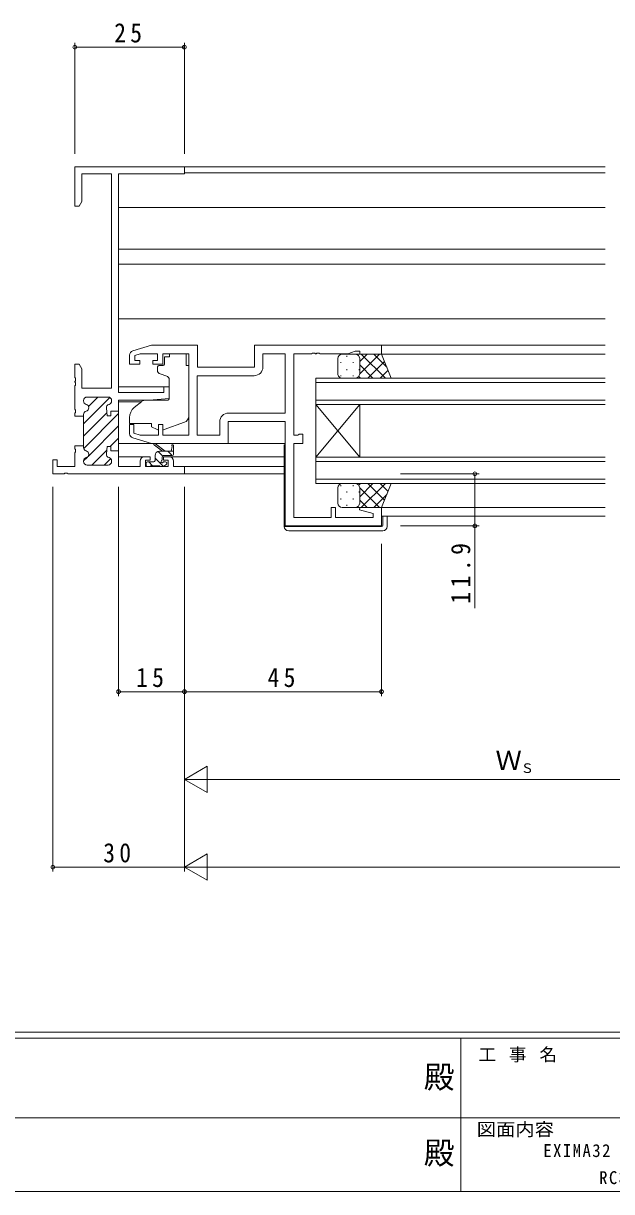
# Model space of a CAD drawing. Units: millimetres on the paper. Extents: x -420 to 373, y -297 to 267.
# Drawn here: x -132.6 to 1.7, y -297 to -30.6 of the extents above; entities that cross this region are included whole.
import ezdxf
from ezdxf.enums import TextEntityAlignment as Align

# ---------------------------------------------------------------- set-up
doc = ezdxf.new("R2010")
doc.units = ezdxf.units.MM
for name, color, linetype, lineweight in [('0-1_YKK_ZWAK', 7, 'Continuous', 9), ('0-3_YKK_11', 7, 'Continuous', 9), ('0-4_YKK_12', 2, 'Continuous', 9), ('0-5_YKK_13', 4, 'Continuous', 9), ('0-7_YKK_D', 6, 'Continuous', 9)]:
    doc.layers.add(name, color=color, linetype=linetype, lineweight=lineweight)
doc.layers.add('0-2_USER1', color=3, linetype='Continuous')
doc.styles.add('ＭＳ ゴシック', font='')
doc.styles.get('ＭＳ ゴシック').set_extended_font_data('MS Gothic')

msp = doc.modelspace()

# ---------------------------------------------------------------- linework, layer by layer
at = {"layer": '0-1_YKK_ZWAK'}
for p, q in [((352.3, -260.6), (-417.7, -260.6)), ((314.5, -262), (-417.7, -262)), ((-32.7, -262), (-32.7, -297)), ((-160.1, -280.199), (-31.3, -280.199)), ((-31.3, -280.199), (97.5, -280.199)), ((-417.7, -297), (314.5, -297))]:
    msp.add_line(p, q, dxfattribs=at)
at = {"layer": '0-3_YKK_11'}
for p, q in [((-120.806, -63.279), (-120.806, -72.279)), ((-95.806, -63.279), (-120.806, -63.279)), ((-95.806, -64.909), (-95.806, -63.279)), ((-119.176, -64.909), (-112.436, -64.909)), ((-119.176, -71.188), (-119.176, -64.909)), ((-112.436, -64.909), (-112.436, -113.779)), ((-110.806, -64.909), (-95.806, -64.909)), ((-110.806, -114.779), (-110.806, -64.909)), ((-110.806, -114.779), (-110.806, -64.909)), ((-119.806, -72.279), (-119.176, -71.188)), ((-120.806, -72.279), (-119.806, -72.279)), ((-108.306, -108.279), (-108.306, -106.223)), ((-107.594, -105.266), (-103.306, -103.979)), ((-105.912, -105.909), (-107.106, -106.268)), ((-107.106, -106.268), (-107.106, -107.479)), ((-101.906, -105.909), (-105.912, -105.909)), ((-103.306, -103.979), (-92.806, -103.979)), ((-101.906, -107.479), (-101.906, -105.909)), ((-100.706, -105.909), (-100.706, -108.279)), ((-94.806, -105.909), (-100.706, -105.909)), ((-94.806, -124.449), (-94.806, -105.909)), ((-92.806, -103.979), (-92.806, -108.979)), ((-79.806, -108.979), (-79.806, -103.979)), ((-79.806, -103.979), (-50.806, -103.979)), ((-77.876, -105.909), (-77.876, -108.909)), ((-72.806, -105.909), (-77.876, -105.909)), ((-72.806, -119.449), (-72.806, -105.909)), ((-70.806, -105.909), (-70.806, -124.449)), ((-66.765, -105.909), (-70.806, -105.909)), ((-66.581, -105.789), (-66.765, -105.909)), ((-66.031, -105.789), (-66.581, -105.789)), ((-65.848, -105.909), (-66.031, -105.789)), ((-65.765, -105.909), (-65.848, -105.909)), ((-65.581, -105.789), (-65.765, -105.909)), ((-65.031, -105.789), (-65.581, -105.789)), ((-64.848, -105.909), (-65.031, -105.789)), ((-58.537, -105.909), (-64.848, -105.909)), ((-56.806, -105.279), (-58.537, -105.909)), ((-55.806, -105.279), (-56.806, -105.279)), ((-55.806, -105.979), (-55.806, -105.279)), ((-50.806, -105.979), (-55.806, -105.979)), ((-50.806, -103.979), (-50.806, -105.979)), ((-120.806, -108.279), (-120.806, -111.321)), ((-119.806, -108.279), (-120.806, -108.279)), ((-119.176, -109.37), (-119.806, -108.279)), ((-106.006, -108.279), (-108.306, -108.279)), ((-107.106, -107.479), (-106.006, -107.479)), ((-106.006, -107.479), (-106.006, -108.279)), ((-103.006, -107.479), (-101.906, -107.479)), ((-103.006, -108.279), (-103.006, -107.479)), ((-100.706, -108.279), (-103.006, -108.279)), ((-92.806, -108.979), (-79.806, -108.979)), ((-120.806, -111.321), (-120.686, -111.504)), ((-120.686, -111.504), (-120.686, -112.054)), ((-119.176, -113.779), (-119.176, -109.37)), ((-79.876, -110.909), (-92.876, -110.909)), ((-92.876, -110.909), (-92.876, -124.449)), ((-92.876, -110.909), (-92.876, -124.449)), ((-120.686, -112.054), (-120.806, -112.238)), ((-120.806, -112.238), (-120.806, -112.321)), ((-120.806, -112.321), (-120.686, -112.504)), ((-120.686, -113.054), (-120.806, -113.238)), ((-120.806, -113.238), (-120.806, -118.571)), ((-120.686, -112.504), (-120.686, -113.054)), ((-112.436, -113.779), (-119.176, -113.779)), ((-100.506, -113.479), (-100.506, -114.779)), ((-99.306, -113.479), (-100.506, -113.479)), ((-99.306, -116.086), (-99.306, -113.479)), ((-118.806, -121.865), (-112.82, -115.879)), ((-118.806, -116.68), (-118.806, -116.579)), ((-118.806, -116.579), (-118.806, -116.68)), ((-118.006, -115.779), (-113.206, -115.779)), ((-113.206, -115.779), (-118.006, -115.779)), ((-117.675, -117.905), (-115.549, -115.779)), ((-112.406, -116.579), (-112.406, -116.68)), ((-112.406, -116.68), (-112.406, -116.579)), ((-100.506, -114.779), (-110.806, -114.779)), ((-110.806, -116.479), (-103.806, -116.479)), ((-110.806, -119.029), (-110.806, -116.479)), ((-110.806, -119.029), (-110.806, -116.479)), ((-103.806, -116.479), (-99.306, -116.086)), ((-120.806, -118.571), (-120.686, -118.754)), ((-120.686, -119.304), (-120.806, -119.488)), ((-120.806, -119.488), (-120.806, -120.179)), ((-120.686, -118.754), (-120.686, -119.304)), ((-118.806, -124.694), (-113.482, -119.369)), ((-118.806, -120.179), (-118.806, -119.778)), ((-118.806, -120.179), (-118.806, -119.778)), ((-118.806, -119.778), (-118.806, -120.179)), ((-118.777, -127.493), (-110.806, -119.522)), ((-113.601, -118.32), (-113.406, -120.029)), ((-113.406, -120.029), (-113.601, -118.32)), ((-112.606, -119.029), (-110.806, -119.029)), ((-112.606, -120.029), (-112.606, -119.029)), ((-112.606, -119.029), (-112.606, -120.029)), ((-110.806, -119.029), (-112.606, -119.029)), ((-110.806, -119.029), (-112.606, -119.029)), ((-110.806, -128.029), (-110.806, -119.029)), ((-85.736, -119.449), (-72.806, -119.449)), ((-120.806, -120.179), (-118.806, -120.179)), ((-118.806, -120.179), (-118.806, -126.879)), ((-118.806, -120.179), (-118.806, -126.879)), ((-117.77, -129.315), (-110.806, -122.351)), ((-113.406, -120.029), (-112.606, -120.029)), ((-112.606, -120.029), (-113.406, -120.029)), ((-108.306, -122.079), (-107.306, -122.079)), ((-108.306, -124.135), (-108.306, -122.079)), ((-107.306, -122.079), (-107.306, -124.031)), ((-101.706, -122.079), (-100.706, -122.079)), ((-101.706, -124.449), (-101.706, -122.079)), ((-100.706, -122.079), (-100.706, -124.449)), ((-87.736, -124.449), (-87.736, -121.449)), ((-85.806, -121.379), (-85.806, -126.379)), ((-72.806, -121.379), (-85.806, -121.379)), ((-72.806, -145.179), (-72.806, -121.379)), ((-112.721, -127.094), (-110.806, -125.179)), ((-103.306, -126.379), (-107.594, -125.093)), ((-107.306, -124.031), (-105.912, -124.449)), ((-105.912, -124.449), (-101.706, -124.449)), ((-100.706, -124.449), (-94.806, -124.449)), ((-92.876, -124.449), (-87.736, -124.449)), ((-70.806, -124.449), (-69.934, -124.449)), ((-69.934, -124.449), (-69.77, -124.364)), ((-69.77, -124.364), (-69.606, -124.279)), ((-69.606, -124.279), (-68.806, -124.279)), ((-68.806, -124.279), (-68.806, -126.379)), ((-120.806, -126.879), (-120.806, -127.571)), ((-118.806, -126.879), (-120.806, -126.879)), ((-118.806, -126.879), (-120.806, -126.879)), ((-120.806, -127.571), (-120.686, -127.754)), ((-120.686, -127.754), (-120.686, -128.304)), ((-118.806, -126.879), (-118.806, -127.28)), ((-116.907, -131.279), (-113.503, -127.875)), ((-113.601, -128.739), (-113.406, -127.029)), ((-113.406, -127.029), (-113.601, -128.739)), ((-113.406, -127.029), (-112.606, -127.029)), ((-112.606, -127.029), (-113.406, -127.029)), ((-112.606, -127.029), (-112.606, -128.029)), ((-112.606, -128.029), (-112.606, -127.029)), ((-85.806, -126.379), (-103.306, -126.379)), ((-70.806, -126.379), (-70.806, -143.249)), ((-68.806, -126.379), (-70.806, -126.379)), ((-125.806, -130.079), (-125.806, -133.279)), ((-124.806, -130.079), (-125.806, -130.079)), ((-124.806, -131.649), (-124.806, -130.079)), ((-120.686, -128.304), (-120.806, -128.488)), ((-120.806, -128.488), (-120.806, -131.649)), ((-118.806, -130.35), (-117.921, -129.465)), ((-118.806, -130.378), (-118.806, -130.479)), ((-118.806, -130.479), (-118.806, -130.378)), ((-114.078, -131.279), (-112.626, -129.827)), ((-112.606, -128.029), (-110.806, -128.029)), ((-110.806, -128.029), (-112.606, -128.029)), ((-112.406, -130.479), (-112.406, -130.378)), ((-112.406, -130.378), (-112.406, -130.479)), ((-110.905, -128.107), (-110.806, -128.007)), ((-110.806, -131.649), (-110.806, -128.029)), ((-105.906, -130.379), (-105.906, -131.649)), ((-103.606, -129.379), (-104.906, -129.379)), ((-104.706, -130.179), (-103.606, -130.179)), ((-104.706, -131.649), (-104.706, -130.179)), ((-103.606, -130.179), (-103.606, -129.379)), ((-100.606, -129.379), (-100.606, -130.179)), ((-99.306, -129.379), (-100.606, -129.379)), ((-100.606, -130.179), (-99.506, -130.179)), ((-99.506, -130.179), (-99.506, -131.649)), ((-98.306, -131.649), (-98.306, -130.379)), ((-120.806, -131.649), (-124.806, -131.649)), ((-123.265, -133.279), (-123.081, -133.159)), ((-123.081, -133.159), (-122.531, -133.159)), ((-122.531, -133.159), (-122.348, -133.279)), ((-118.006, -131.279), (-113.206, -131.279)), ((-113.206, -131.279), (-118.006, -131.279)), ((-105.906, -131.649), (-110.806, -131.649)), ((-99.506, -131.649), (-104.706, -131.649)), ((-95.806, -131.649), (-98.306, -131.649)), ((-95.806, -133.279), (-95.806, -131.649)), ((-125.806, -133.279), (-123.265, -133.279)), ((-122.348, -133.279), (-95.806, -133.279)), ((-62.306, -140.979), (-61.306, -140.979)), ((-62.306, -143.249), (-62.306, -140.979)), ((-61.306, -140.979), (-61.306, -143.249)), ((-55.836, -141.502), (-55.767, -140.979)), ((-55.767, -140.979), (-50.806, -140.979)), ((-50.806, -140.979), (-50.806, -145.179)), ((-70.806, -143.249), (-62.306, -143.249)), ((-61.306, -143.249), (-52.736, -143.249)), ((-52.736, -142.332), (-55.836, -141.502)), ((-52.736, -143.249), (-52.736, -142.332)), ((-50.806, -145.179), (-72.806, -145.179))]:
    msp.add_line(p, q, dxfattribs=at)
msp.add_lwpolyline([(-118.806, -126.879), (-118.806, -127.28), (-118.806, -126.879)], dxfattribs=at)
for centre, radius, start, end in [((-107.306, -106.223), 1, 106.69925, 180.00003), ((-79.876, -108.909), 2, 270, 359.99998), ((-118.006, -116.579), 0.8, 90, 179.99998), ((-118.006, -116.579), 0.8, 90, 179.99998), ((-118.006, -116.68), 0.8, 180.00002, 255.52251), ((-118.006, -116.68), 0.8, 180.00002, 255.52251), ((-113.206, -116.579), 0.8, 0, 89.99998), ((-113.206, -116.579), 0.8, 0, 89.99998), ((-113.206, -116.68), 0.8, 284.47748, 359.99997), ((-113.206, -116.68), 0.8, 284.47748, 359.99997), ((-118.006, -119.778), 0.8, 104.47748, 179.99997), ((-118.006, -119.778), 0.8, 104.47748, 179.99997), ((-118.406, -118.229), 0.8, 284.47751, 75.52248), ((-118.406, -118.229), 0.8, 284.47751, 75.52248), ((-112.806, -118.229), 0.8, 104.47752, 186.50302), ((-112.806, -118.229), 0.8, 104.47752, 186.50302), ((-85.736, -121.449), 2, 90, 179.99998), ((-107.306, -124.135), 1, 179.99995, 253.30074), ((-118.006, -127.28), 0.8, 180.00002, 255.52251), ((-118.006, -127.28), 0.8, 180.00002, 255.52251), ((-118.006, -130.378), 0.8, 104.47748, 179.99997), ((-118.006, -130.378), 0.8, 104.47748, 179.99997), ((-118.006, -130.479), 0.8, 180, 269.99998), ((-118.006, -130.479), 0.8, 180, 269.99998), ((-118.406, -128.829), 0.8, 284.47751, 75.52248), ((-118.406, -128.829), 0.8, 284.47751, 75.52248), ((-112.806, -128.829), 0.8, 173.49696, 255.52246), ((-112.806, -128.829), 0.8, 173.49696, 255.52246), ((-113.206, -130.479), 0.8, 270, 359.99998), ((-113.206, -130.479), 0.8, 270, 359.99998), ((-113.206, -130.378), 0.8, 0.00002, 75.52251), ((-113.206, -130.378), 0.8, 0.00002, 75.52251), ((-104.906, -130.379), 1, 90, 179.99998), ((-99.306, -130.379), 1, 0, 89.99998)]:
    msp.add_arc(centre, radius, start, end, dxfattribs=at)
at = {"layer": '0-4_YKK_12'}
for p, q in [((-96.106, -63.279), (0.194, -63.279)), ((-95.806, -64.679), (0.194, -64.679)), ((-110.806, -72.579), (0.194, -72.579)), ((-110.806, -82.079), (0.194, -82.079)), ((-110.806, -85.479), (0.194, -85.479)), ((-110.806, -97.979), (0.194, -97.979)), ((-51.306, -105.979), (0.194, -105.979)), ((-51.106, -103.979), (0.194, -103.979)), ((-65.806, -111.479), (0.194, -111.479)), ((-65.806, -111.479), (-65.806, -117.479)), ((-99.306, -113.479), (-110.806, -113.479)), ((-65.806, -112.479), (0.194, -112.479)), ((-105.683, -116.879), (-110.806, -116.879)), ((-65.806, -116.479), (0.194, -116.479)), ((-65.806, -117.479), (0.194, -117.479)), ((-65.806, -117.479), (-55.806, -129.479)), ((-65.806, -129.479), (-55.806, -117.479)), ((-65.806, -130.279), (-65.806, -117.479)), ((-55.806, -129.479), (-55.806, -117.479)), ((-104.906, -129.379), (-110.806, -129.379)), ((-73.006, -129.379), (-99.306, -129.379)), ((-65.806, -129.479), (0.194, -129.479)), ((-65.806, -129.479), (-65.806, -135.479)), ((-65.806, -130.479), (0.194, -130.479)), ((-73.006, -131.649), (-96.106, -131.649)), ((-73.006, -133.279), (-96.106, -133.279)), ((-65.806, -134.479), (0.194, -134.479)), ((-65.806, -135.479), (0.194, -135.479)), ((-51.306, -140.979), (0.194, -140.979)), ((-50.806, -142.979), (0.194, -142.979))]:
    msp.add_line(p, q, dxfattribs=at)
at = {"layer": '0-5_YKK_13'}
for p, q in [((-99.206, -105.909), (-99.206, -106.579)), ((-99.206, -105.909), (-95.406, -105.909)), ((-95.406, -105.909), (-95.406, -106.579)), ((-59.806, -105.979), (-56.806, -105.979)), ((-59.806, -105.979), (-56.806, -105.979)), ((-58.726, -106.399), (-58.726, -106.599)), ((-50.806, -105.979), (-56.806, -105.979)), ((-55.896, -106.565), (-55.896, -106.599)), ((-55.806, -107.671), (-54.115, -105.979)), ((-55.763, -110.456), (-51.286, -105.979)), ((-55.438, -105.979), (-49.938, -111.479)), ((-52.61, -105.979), (-49.644, -108.945)), ((-48.65, -111.479), (-50.806, -105.979)), ((-101.906, -108.879), (-101.906, -109.929)), ((-100.676, -108.579), (-101.606, -108.579)), ((-100.376, -107.579), (-100.376, -106.579)), ((-99.206, -106.579), (-100.376, -106.579)), ((-100.376, -107.579), (-100.376, -108.279)), ((-95.406, -107.579), (-95.406, -106.579)), ((-95.406, -108.579), (-95.406, -107.579)), ((-95.406, -108.579), (-94.806, -108.579)), ((-94.806, -120.135), (-94.806, -108.579)), ((-60.806, -110.479), (-60.806, -106.979)), ((-60.806, -110.479), (-60.806, -106.979)), ((-60.141, -107.814), (-60.141, -108.014)), ((-57.311, -107.814), (-57.311, -108.014)), ((-55.806, -106.979), (-55.806, -110.479)), ((-55.806, -106.979), (-55.806, -110.079)), ((-55.806, -106.979), (-55.806, -110.079)), ((-55.806, -108.439), (-52.767, -111.479)), ((-53.958, -111.479), (-50.145, -107.667)), ((-101.577, -110.399), (-99.577, -111.127)), ((-99.306, -111.576), (-99.306, -116.182)), ((-60.141, -110.844), (-60.141, -111.044)), ((-56.806, -111.479), (-59.806, -111.479)), ((-56.806, -111.479), (-59.806, -111.479)), ((-58.726, -109.429), (-58.726, -109.629)), ((-57.311, -110.844), (-57.311, -111.044)), ((-56.806, -111.479), (-48.806, -111.479)), ((-56.786, -111.479), (-56.785, -111.478)), ((-56.002, -111.073), (-55.595, -111.479)), ((-55.896, -109.429), (-55.896, -109.629)), ((-51.129, -111.479), (-49.349, -109.698)), ((-105.543, -116.762), (-107.235, -118.181)), ((-99.523, -116.481), (-104.909, -116.528)), ((-108.306, -120.479), (-108.306, -121.779)), ((-108.306, -121.779), (-103.306, -121.779)), ((-103.306, -121.779), (-103.306, -122.079)), ((-103.306, -122.079), (-103.306, -122.576)), ((-100.435, -123.22), (-95.797, -121.545)), ((-102, -123.186), (-103.306, -122.576)), ((-103.233, -126.379), (-110.806, -126.379)), ((-100.806, -128.149), (-102.626, -126.748)), ((-100.206, -128.149), (-102.424, -126.467)), ((-98.606, -127.023), (-98.805, -128.149)), ((-98.306, -128.849), (-98.306, -126.85)), ((-86.306, -126.379), (-72.806, -126.379)), ((-73.006, -126.679), (-73.006, -144.979)), ((-72.806, -126.679), (-73.006, -126.679)), ((-102.806, -130.549), (-104.206, -130.549)), ((-103.054, -131.449), (-103.954, -130.549)), ((-102.506, -130.249), (-102.506, -129.149)), ((-100.609, -131.649), (-102.506, -129.752)), ((-100.796, -129.217), (-101.815, -128.198)), ((-101.506, -128.149), (-98.306, -128.149)), ((-100.906, -130.088), (-100.906, -129.449)), ((-100.606, -129.149), (-98.606, -129.149)), ((-100.106, -130.549), (-100.445, -130.549)), ((-98.619, -129.149), (-99.619, -128.149)), ((-104.506, -130.849), (-104.506, -131.349)), ((-104.206, -131.649), (-103.706, -131.649)), ((-103.506, -131.449), (-101.406, -131.449)), ((-101.206, -131.649), (-100.606, -131.649)), ((-100.394, -131.561), (-99.894, -131.061)), ((-56.806, -135.479), (-59.806, -135.479)), ((-48.65, -135.479), (-56.806, -135.479)), ((-56.786, -135.479), (-56.785, -135.48)), ((-56.002, -135.886), (-55.595, -135.479)), ((-55.806, -138.519), (-52.767, -135.479)), ((-55.438, -140.979), (-49.938, -135.479)), ((-53.958, -135.479), (-50.145, -139.292)), ((-51.129, -135.479), (-49.349, -137.26)), ((-48.65, -135.479), (-50.806, -140.979)), ((-60.806, -136.479), (-60.806, -139.979)), ((-60.141, -136.114), (-60.141, -135.914)), ((-58.726, -137.529), (-58.726, -137.329)), ((-57.311, -136.114), (-57.311, -135.914)), ((-55.896, -137.529), (-55.896, -137.329)), ((-55.806, -139.979), (-55.806, -136.479)), ((-55.763, -136.502), (-51.286, -140.979)), ((-52.61, -140.979), (-49.644, -138.013)), ((-60.141, -139.144), (-60.141, -138.944)), ((-59.806, -140.979), (-56.806, -140.979)), ((-58.726, -140.559), (-58.726, -140.359)), ((-57.311, -139.144), (-57.311, -138.944)), ((-50.806, -140.979), (-56.806, -140.979)), ((-55.896, -140.394), (-55.896, -140.359)), ((-55.806, -139.288), (-54.115, -140.979)), ((-50.506, -142.979), (-50.506, -144.979)), ((-49.506, -145.279), (-49.506, -142.979)), ((-73.006, -144.979), (-73.006, -145.279)), ((-72.506, -145.279), (-73.006, -145.279)), ((-50.806, -145.279), (-72.506, -145.279)), ((-72.006, -146.279), (-50.506, -146.279))]:
    msp.add_line(p, q, dxfattribs=at)
for centre, radius, start, end in [((-59.806, -106.979), 1, 89.99989, 179.99989), ((-59.806, -106.979), 1, 89.99989, 179.99989), ((-56.806, -106.979), 1, 359.99989, 89.99989), ((-56.806, -106.979), 1, 359.99989, 89.99989), ((-56.806, -106.979), 1, 359.99989, 89.99989), ((-101.606, -108.879), 0.3, 90, 180), ((-100.676, -108.279), 0.3, 270, 0), ((-101.406, -109.929), 0.5, 180, 250), ((-99.806, -111.576), 0.5, 0, 70), ((-59.806, -110.479), 1, 179.99989, 269.99989), ((-59.806, -110.479), 1, 179.99988, 269.99989), ((-56.806, -110.479), 1, 269.99989, 359.99989), ((-104.901, -117.528), 1, 90.5, 130), ((-99.606, -116.182), 0.3, 270.5, 0), ((-105.306, -120.479), 3, 130, 180), ((-96.306, -120.135), 1.5, 289.85326, 0), ((-101.577, -122.279), 1, 245, 262.59306), ((-100.774, -122.279), 1, 273.88683, 289.85326), ((-102.606, -126.549), 0.2, 24.41711, 264.41711), ((-98.506, -126.85), 0.2, 0, 239.99998), ((-104.206, -130.849), 0.3, 90, 180), ((-102.806, -130.249), 0.3, 270, 0), ((-101.506, -129.149), 1, 90, 180), ((-100.906, -130.549), 0.25, 123.05573, 326.94426), ((-101.206, -130.088), 0.3, 303.05573, 0), ((-100.606, -129.449), 0.3, 90, 180), ((-100.445, -130.849), 0.3, 90, 146.94426), ((-100.106, -130.849), 0.3, 314.99998, 90), ((-98.606, -128.849), 0.3, 270, 0), ((-104.206, -131.349), 0.3, 180, 270), ((-103.706, -131.449), 0.2, 270, 0), ((-101.206, -131.449), 0.2, 180, 270), ((-100.606, -131.349), 0.3, 270, 314.99998), ((-59.806, -136.479), 1, 90.00009, 180.00009), ((-56.806, -136.479), 1, 0.00011, 90.00009), ((-59.806, -139.979), 1, 180.00009, 270.00009), ((-56.806, -139.979), 1, 270.00009, 0.00009), ((-72.006, -145.279), 1, 180, 270), ((-50.806, -144.979), 0.3, 270, 0), ((-50.506, -145.279), 1, 270, 0)]:
    msp.add_arc(centre, radius, start, end, dxfattribs=at)
at = {"layer": '0-7_YKK_D'}
for p, q in [((-120.806, -60.279), (-120.806, -34.979)), ((-120.806, -35.979), (-95.807, -35.979)), ((-95.807, -60.279), (-95.807, -34.979)), ((-46.506, -133.279), (-28.506, -133.279)), ((-29.506, -133.279), (-29.506, -145.179)), ((-125.806, -136.279), (-125.806, -223.977)), ((-110.806, -136.279), (-110.806, -183.977)), ((-95.806, -136.279), (-95.806, -183.977)), ((-95.806, -136.279), (-95.806, -223.977)), ((-46.506, -145.179), (-28.506, -145.179)), ((-29.506, -145.179), (-29.506, -163.919)), ((-95.806, -149.279), (-95.806, -183.977)), ((-95.806, -149.279), (-95.806, -223.977)), ((-50.806, -149.279), (-50.806, -183.977)), ((-110.806, -182.977), (-95.806, -182.977)), ((-95.806, -182.977), (-50.806, -182.977)), ((-95.806, -185.977), (-95.806, -203.977)), ((-95.806, -202.977), (-90.61, -199.977)), ((-90.61, -205.977), (-90.61, -199.977)), ((-95.806, -202.977), (-85.414, -202.977)), ((-95.806, -202.977), (-90.61, -205.977)), ((-89.806, -202.977), (48.194, -202.977)), ((-95.806, -222.977), (-90.61, -219.977)), ((-90.61, -225.977), (-90.61, -219.977)), ((-95.806, -222.977), (-125.806, -222.977)), ((-95.806, -222.977), (-85.414, -222.977)), ((-95.806, -222.977), (-90.61, -225.977)), ((238.194, -222.977), (-89.806, -222.977))]:
    msp.add_line(p, q, dxfattribs=at)
for centre in [(-120.806, -35.979), (-95.807, -35.979), (-29.506, -133.279), (-29.506, -145.179), (-110.806, -182.977), (-95.806, -182.977), (-95.806, -182.977), (-50.806, -182.977), (-125.806, -222.977)]:
    msp.add_circle(centre, 0.425, dxfattribs=at)

# ---------------------------------------------------------------- texts
at = {"layer": '0-1_YKK_ZWAK', "color": 2, "style": 'ＭＳ ゴシック'}
for p in [(-41.182, -274.956), (-41.182, -292.278)]:
    msp.add_text('殿', height=5.132, dxfattribs=at).set_placement(p, align=Align.BOTTOM_LEFT)
at = {"layer": '0-1_YKK_ZWAK', "style": 'ＭＳ ゴシック', "width": 1.1}
msp.add_text('図面内容', height=2.933, dxfattribs=at).set_placement((-29.083, -285.148), align=Align.BOTTOM_LEFT)
at = {"layer": '0-1_YKK_ZWAK', "insert": (-28.688, -267.533), "char_height": 2.933, "attachment_point": 7, "style": 'ＭＳ ゴシック'}
msp.add_mtext('\\T1.16;工\\~事\\~名', dxfattribs=at)
at = {"layer": '0-2_USER1', "color": 7, "char_height": 2.933, "attachment_point": 7, "style": 'ＭＳ ゴシック'}
for s, insert in [('\\T1.18;\\W0.95;EXIMA32\\~T-1\\~片引き窓【内動タイプ】', (-13.903, -289.449)), ('\\T1.18;\\W0.95;RC枠\\~Dタイプ／35mm溝幅', (-1.163, -295.625))]:
    msp.add_mtext(s, dxfattribs=dict(at, insert=insert))
at = {"layer": '0-7_YKK_D', "color": 3, "style": 'ＭＳ ゴシック'}
msp.add_text('Ｗ', height=4.399, dxfattribs=at).set_placement((-24.806, -202.177), align=Align.BOTTOM_LEFT)
at = {"layer": '0-7_YKK_D', "color": 7, "style": 'ＭＳ ゴシック'}
msp.add_text('Ｓ', height=2.199, dxfattribs=at).set_placement((-19.046, -202.177), align=Align.BOTTOM_LEFT)
at = {"layer": '0-7_YKK_D', "color": 3, "char_height": 4.399, "attachment_point": 7, "style": 'ＭＳ ゴシック'}
for s, insert in [('\\T1.36;\\W0.9;25', (-111.827, -34.979)), ('\\T1.36;\\W0.9;15', (-106.826, -181.977)), ('\\T1.36;\\W0.9;45', (-76.826, -181.977)), ('\\T1.36;\\W0.9;30', (-114.326, -221.977))]:
    msp.add_mtext(s, dxfattribs=dict(at, insert=insert))
at = {"layer": '0-7_YKK_D', "color": 3, "insert": (-30.506, -162.919), "char_height": 4.399, "attachment_point": 7, "rotation": 90, "style": 'ＭＳ ゴシック'}
msp.add_mtext('\\T1.38;\\W0.9;11.9', dxfattribs=at)

doc.saveas('drawing.dxf')
